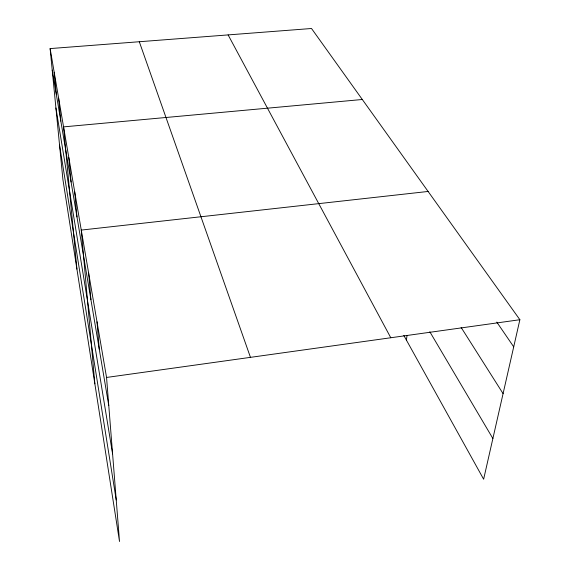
<?xml version="1.0" encoding="UTF-8"?>
<svg xmlns="http://www.w3.org/2000/svg" width="570" height="570" viewBox="0 0 570 570"><rect width="100%" height="100%" fill="white"/><g stroke="black" fill="none" stroke-linecap="round" stroke-linejoin="round"><path stroke-width="0.85" d="M406.382 340.048L407.023 335.68M50.124 48.585L106.554 377.454L119.515 541.5L62.921 179.6L50.124 48.585L311.512 28.5L519.876 319.72L483.638 479.22L403.824 335.438M106.554 377.454L519.876 319.72M428.106 191.456L81.268 230.081L94.862 383.838M362.306 99.493L63.562 126.882L76.921 269.126M496.791 322.086L513.712 346.838M461.137 327.437L503.082 393.628M429.83 331.776L492.886 438.53M228.121 34.913L390.785 337.754M139.301 41.738L250.458 357.354M52.226 70.117L108.77 405.569M55.924 107.965L112.589 453.87M59.558 145.15L116.23 499.954M54.186 72.248L56.33 94.442M58.646 98.232L60.826 121.118M68.842 157.662L71.093 182.008M74.706 191.862L76.979 216.963M88.642 273.073L90.929 299.713M97 321.786L99.266 349.189"/></g></svg>
